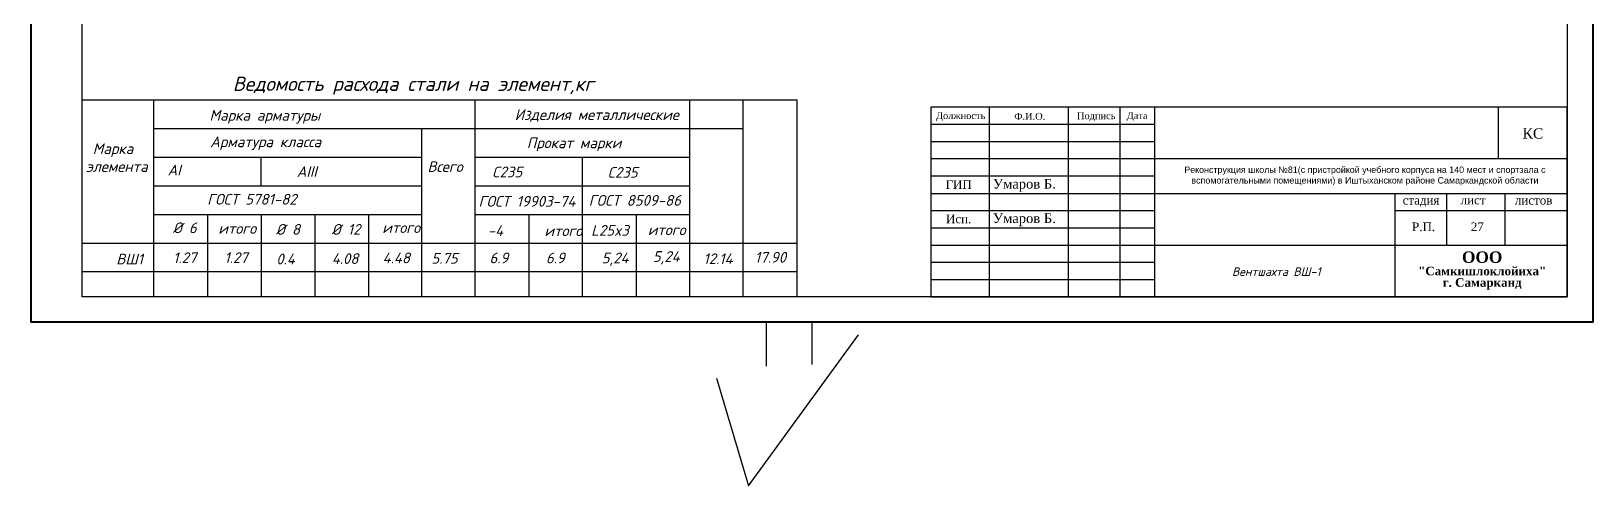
# Model space of a CAD drawing. Header units: millimetres. Extents: x 572274 to 2241483, y -888675 to -304135.
# Drawn here: x 2093740 to 2154922, y -660248 to -642455 of the extents above; entities that cross this region are included whole.
import ezdxf

# ---------------------------------------------------------------- set-up
doc = ezdxf.new("R2010")
doc.units = ezdxf.units.MM
doc.styles.add('Arial 3.', font='arial.ttf')
doc.styles.add('ISOCPEUR', font='isocpeui.ttf', dxfattribs={"height": 300})
doc.styles.get("Standard").update_dxf_attribs({"font": 'isocpeur.ttf'})
doc.styles.add('WMF-Times New Roman0', font='times.ttf')
doc.styles.add('стиль1', font='isocpeui.ttf', dxfattribs={"height": 300})

# ---------------------------------------------------------------- blocks, each defined once
blk = doc.blocks.new('12')
at = {"color": 5, "lineweight": 30}
for p, q in [((4038680, 3054550), (4038680, 3049050)), ((4038680, 3054550), (4038680, 3049050)), ((4038680, 3054550), (4038680, 3049050)), ((4057180, 3054550), (4038680, 3054550)), ((4057180, 3054550), (4038680, 3054550)), ((4057180, 3054550), (4038680, 3054550)), ((4040380, 3054550), (4040380, 3049050)), ((4040380, 3054550), (4040380, 3049050)), ((4042680, 3054550), (4042680, 3049050)), ((4044180, 3054550), (4044180, 3049050)), ((4045180, 3054550), (4045180, 3049050)), ((4057180, 3049050), (4057180, 3054550)), ((4057180, 3054550), (4057180, 3049050)), ((4045180, 3054050), (4038680, 3054050)), ((4045180, 3053550), (4038680, 3053550)), ((4057180, 3053050), (4038680, 3053050)), ((4045180, 3052550), (4038680, 3052550)), ((4038680, 3052050), (4057180, 3052050)), ((4052180, 3049050), (4052180, 3052050)), ((4053680, 3050550), (4053680, 3052050)), ((4055380, 3050550), (4055380, 3052050)), ((4038680, 3051550), (4045180, 3051550)), ((4052180, 3051550), (4057180, 3051550)), ((4038680, 3051050), (4045180, 3051050)), ((4038680, 3050550), (4057180, 3050550)), ((4038680, 3050050), (4045180, 3050050)), ((4038680, 3049550), (4045180, 3049550)), ((4038680, 3049050), (4057180, 3049050))]:
    blk.add_line(p, q, dxfattribs=at)

msp = doc.modelspace()

# ---------------------------------------------------------------- linework, layer by layer
at = {"color": 1, "lineweight": 30}
for p, q in [((2095739.958, -652845.92), (2095739.958, -611063.92)), ((2153921.958, -611063.92), (2153921.958, -652845.92)), ((2153921.958, -652845.92), (2095739.958, -652845.92))]:
    msp.add_line(p, q, dxfattribs=at)
at = {"color": 0}
for p, q in [((2095739.958, -652845.92), (2095739.958, -645145.92)), ((2095739.958, -645145.92), (2123739.958, -645145.92)), ((2098539.958, -652845.92), (2098539.958, -645145.92)), ((2111139.958, -652845.92), (2111139.958, -645145.92)), ((2119539.958, -652845.92), (2119539.958, -645145.92)), ((2121639.958, -652845.92), (2121639.958, -645145.92)), ((2123739.958, -645145.92), (2123739.958, -652845.92)), ((2098539.958, -646265.92), (2121639.958, -646265.92)), ((2109039.958, -652845.92), (2109039.958, -646265.92)), ((2098539.958, -647385.92), (2109039.958, -647385.92)), ((2102739.958, -647385.92), (2102739.958, -648505.92)), ((2111139.958, -647385.92), (2119539.958, -647385.92)), ((2115339.958, -652845.92), (2115339.958, -647385.92)), ((2098539.958, -648505.92), (2109039.958, -648505.92)), ((2111139.958, -648505.92), (2119539.958, -648505.92)), ((2098539.958, -649625.92), (2109039.958, -649625.92)), ((2100649.61, -649625.92), (2100649.61, -652845.92)), ((2102749.61, -649625.92), (2102749.61, -652845.92)), ((2104849.61, -649625.92), (2104849.61, -652845.92)), ((2106949.61, -649625.92), (2106949.61, -652845.92)), ((2111139.958, -649625.92), (2113239.958, -649625.92)), ((2111139.958, -649625.92), (2119539.958, -649625.92)), ((2113239.958, -649625.92), (2113239.958, -652845.92)), ((2115339.958, -649625.92), (2117439.958, -649625.92)), ((2117439.958, -649625.92), (2117439.958, -652845.92)), ((2095739.958, -650745.92), (2123739.958, -650745.92)), ((2095739.958, -651865.92), (2123739.958, -651865.92)), ((2123739.958, -652845.92), (2095739.958, -652845.92))]:
    msp.add_line(p, q, dxfattribs=at)
at = {"color": 5, "lineweight": 30}
msp.add_line((2151225.721, -647453.446), (2151225.721, -645431.268), dxfattribs=at)
for p, q in [((2122548.958, -655565.456), (2122548.958, -653845.92)), ((2124330.958, -653845.92), (2124330.958, -655504.588))]:
    msp.add_line(p, q)
at = {"lineweight": 40}
msp.add_lwpolyline([(2093739.958, -610063.92), (2154921.958, -610063.92), (2154921.958, -653845.92), (2093739.958, -653845.92)], close=True, dxfattribs=at)
at = {"color": 1, "lineweight": 30}
msp.add_lwpolyline([(2120584.208, -656037.641), (2121844.208, -660247.641), (2126154.208, -654337.641)], dxfattribs=at)

# ---------------------------------------------------------------- block references
at = {"xscale": 1.348118459107354, "yscale": 1.348118459107354, "zscale": 1.348118459109162}
msp.add_blockref('12', (-3315637.292, -4763326.99), dxfattribs=at)

# ---------------------------------------------------------------- texts
at = {"color": 0, "char_height": 420, "attachment_point": 1}
for s, insert, width in [('{\\fISOCPEUR|b0|i1|c204|p34;\\H1.333x;Ведомость расхода стали на элемент,кг}', (2101636.835, -644230.078), 798974.09953), ('{\\fISOCPEUR|b0|i1|c204|p34;Марка арматуры}', (2100724.239, -645534.93), 799317.86667), ('{\\fISOCPEUR|b0|i1|c204|p34;Изделия металлические}', (2112681.981, -645509.193), 799317.86667), ('{\\fISOCPEUR|b0|i1|c204|p34;Арматура класса}', (2100749.617, -646573.17), 799317.86667), ('{\\fISOCPEUR|b0|i1|c204|p34;Прокат марки}', (2113155.376, -646614.292), 799317.86667), ('{\\fISOCPEUR|b0|i1|c204|p34; Марка \\Pэлемента }', (2095882.181, -646840.288), 799317.86667), ('{\\fISOCPEUR|b0|i1|c204|p34;Всего}', (2109265.713, -647542.816), 799317.86667), ('{\\fISOCPEUR|b0|i1|c204|p34;С235}', (2111805.393, -647753.276), 799317.86667), ('{\\fISOCPEUR|b0|i1|c204|p34;С235}', (2116328.55, -647771.781), 799317.86667), ('{\\fISOCPEUR|b0|i1|c204|p34;ГОСТ 19903-74}', (2111265.634, -648901.539), 800012.6446), ('{\\fISOCPEUR|b0|i1|c204|p34;ГОСТ 8509-86}', (2115580.627, -648865.747), 799672.31299), ('{\\fISOCPEUR|b0|i1|c204|p34;итого}', (2101068.106, -649963.133), 799317.86667), ('{\\fISOCPEUR|b0|i1|c204|p34;итого}', (2107492.43, -649931.976), 799317.86667), ('{\\fISOCPEUR|b0|i1|c204|p34;-4}', (2111628.258, -650050.053), 799317.86667), ('{\\fISOCPEUR|b0|i1|c204|p34;итого}', (2113846.079, -650054.303), 799317.86667), ('{\\fISOCPEUR|b0|i1|c204|p34;итого}', (2117895.236, -650018.714), 799317.86667), ('{\\fISOCPEUR|b0|i1|c204|p34;ВШ1}', (2097072.385, -651164.318), 799317.86667), ('{\\fISOCPEUR|b0|i1|c204|p34;1.27}', (2099296.691, -651112.213), 799317.86667), ('{\\fISOCPEUR|b0|i1|c204|p34;1.27}', (2101305.935, -651109.165), 799317.86667), ('{\\fISOCPEUR|b0|i1|c204|p34;0.4}', (2103339.998, -651161.27), 799317.86667), ('{\\fISOCPEUR|b0|i1|c204|p34;4.08}', (2105515.485, -651145.559), 799317.86667), ('{\\fISOCPEUR|b0|i1|c204|p34;4.48}', (2107507.765, -651117.95), 799317.86667), ('{\\fISOCPEUR|b0|i1|c204|p34;5.75}', (2109418.999, -651134.747), 799317.86667), ('{\\fISOCPEUR|b0|i1|c204|p34;6.9}', (2111694.585, -651117.906), 799317.86667), ('{\\fISOCPEUR|b0|i1|c204|p34;6.9}', (2113906.578, -651120.024), 799317.86667), ('{\\fISOCPEUR|b0|i1|c204|p34;5,24}', (2116092.18, -651120.024), 799317.86667), ('{\\fISOCPEUR|b0|i1|c204|p34;5,24}', (2118096.312, -651063.811), 799317.86667), ('{\\fISOCPEUR|b0|i1|c204|p34;12.14}', (2120072.675, -651150.842), 799317.86667), ('{\\fISOCPEUR|b0|i1|c204|p34;17.90}', (2122089.652, -651094.068), 799317.86667)]:
    msp.add_mtext(s, dxfattribs=dict(at, insert=insert, width=width))
at = {"color": 1, "linetype": 'ByBlock', "ltscale": 30, "attachment_point": 5}
for s, insert, char_height, width in [('{\\fTimes New Roman|b0|i0|c204|p18;\\C256;Должность}', (2130153.981, -645801.496), 269.62369, 2730.8344), ('{\\fTimes New Roman|b0|i0|c204|p18;\\C256;Ф\\fTimes New Roman|b0|i0|c161|p18;.\\fTimes New Roman|b0|i0|c204|p18;И\\fTimes New Roman|b0|i0|c161|p18;.\\fTimes New Roman|b0|i0|c204|p18;О\\fTimes New Roman|b0|i0|c161|p18;.}', (2132863.699, -645788.015), 269.623692, 1892.79224), ('{\\fTimes New Roman|b0|i0|c204|p18;\\C256;Подпись}', (2135465.568, -645801.496), 269.62369, 1892.79224), ('{\\fTimes New Roman|b0|i0|c204|p18;\\C256;Дата}', (2137069.829, -645801.496), 269.62369, 1892.79224)]:
    msp.add_mtext(s, dxfattribs=dict(at, insert=insert, char_height=char_height, width=width))
at = {"attachment_point": 1}
for s, insert, char_height, width in [('{\\fTimes New Roman|b0|i0|c204|p18;КС}', (2152170.707, -646252.575), 404.43554, 1309.04035), ('{\\fTimes New Roman|b0|i0|c204|p18;стадия}', (2147473.142, -648900.761), 337.02961, 2022.17769), ('{\\fTimes New Roman|b0|i0|c204|p18;лист}', (2149745.961, -648890.849), 337.02961, 2022.17769), ('{\\fTimes New Roman|b0|i0|c204|p18;листов}', (2151869.905, -648900.761), 337.02961, 2022.17769), ('{\\fTimes New Roman|b0|i0|c204|p18;Р.П.           27}', (2147839.864, -649941.779), 337.02961, 4643.41482)]:
    msp.add_mtext(s, dxfattribs=dict(at, insert=insert, char_height=char_height, width=width))
at = {"color": 0}
for s, insert, char_height, width, attachment_point, style in [('AI', (2099081.457, -647679.689), 420, 799317.86667, 1, 'стиль1'), ('AIII', (2104142.282, -647736.543), 420, 799317.86667, 1, 'стиль1'), ('Умаров Б.', (2131415.599, -648237.352), 377.4732, 2965.46822, 1, 'WMF-Times New Roman0'), ('{\\fISOCPEUR|b0|i1|c204|p34;ГОСТ }5781{\\fISOCPEUR|b0|i1|c204|p34;-}82', (2100633.347, -648822.127), 420, 799317.86667, 1, 'стиль1'), ('Умаров Б.', (2131415.599, -649585.47), 377.4732, 2965.46822, 1, 'WMF-Times New Roman0'), ('%%C 6', (2099287.155, -649938.753), 420, 799317.86667, 1, 'стиль1'), ('%%C 8', (2103324.171, -650001.543), 420, 799317.86667, 1, 'стиль1'), ('%%C 12', (2105507.193, -650001.369), 420, 799317.86667, 1, 'стиль1'), ('L25x3', (2115678.676, -650040.319), 420, 799317.86667, 1, 'стиль1'), ('{\\fISOCPEUR|b0|i1|c204|p34;Вентшахта ВШ-1}', (2142524.982, -651696.761), 337.02961, 9216.43459, 2, 'WMF-Times New Roman0')]:
    msp.add_mtext(s, dxfattribs=dict(at, insert=insert, char_height=char_height, width=width, attachment_point=attachment_point, style=style))
at = {"color": 0, "linetype": 'ByBlock', "insert": (2145994.445, -647749.887), "char_height": 250, "width": 15855.02587, "attachment_point": 2, "style": 'ISOCPEUR'}
msp.add_mtext('{\\fArial|b0|i0|c204|p34;\\C256;Реконструкция школы №81(с пристройкой учебного корпуса на 140 мест и спортзала с вспомогательными помещениями) в Иштыханском районе Самаркандской области}', dxfattribs=at)
at = {"linetype": 'ByBlock', "ltscale": 30, "char_height": 337.02961, "width": 2332.32931, "attachment_point": 5}
for s, insert in [('{\\fTimes New Roman|b0|i0|c204|p18;ГИП}', (2130077.163, -648457.29)), ('{\\fTimes New Roman|b0|i0|c204|p18;Исп.}', (2130077.163, -649805.408))]:
    msp.add_mtext(s, dxfattribs=dict(at, insert=insert))
at = {"lineweight": 30, "insert": (2150588.731, -651073.325), "char_height": 337.029615, "width": 7715.72832, "attachment_point": 2, "line_spacing_factor": 0.8, "style": 'Arial 3.'}
msp.add_mtext('{\\fTimes New Roman Cyr|b1|i0|c0|p18;\\H1.333x;\\C250;OOO\\fTimes New Roman Cyr|b1|i0|c204|p18; \\fTimes New Roman Cyr|b1|i0|c0|p18;\\P\\fTimes New Roman Cyr|b1|i0|c204|p18;\\H0.7502x;"Самкишлоклойиха" \\Pг. Самарканд}', dxfattribs=at)

doc.saveas('drawing.dxf')
